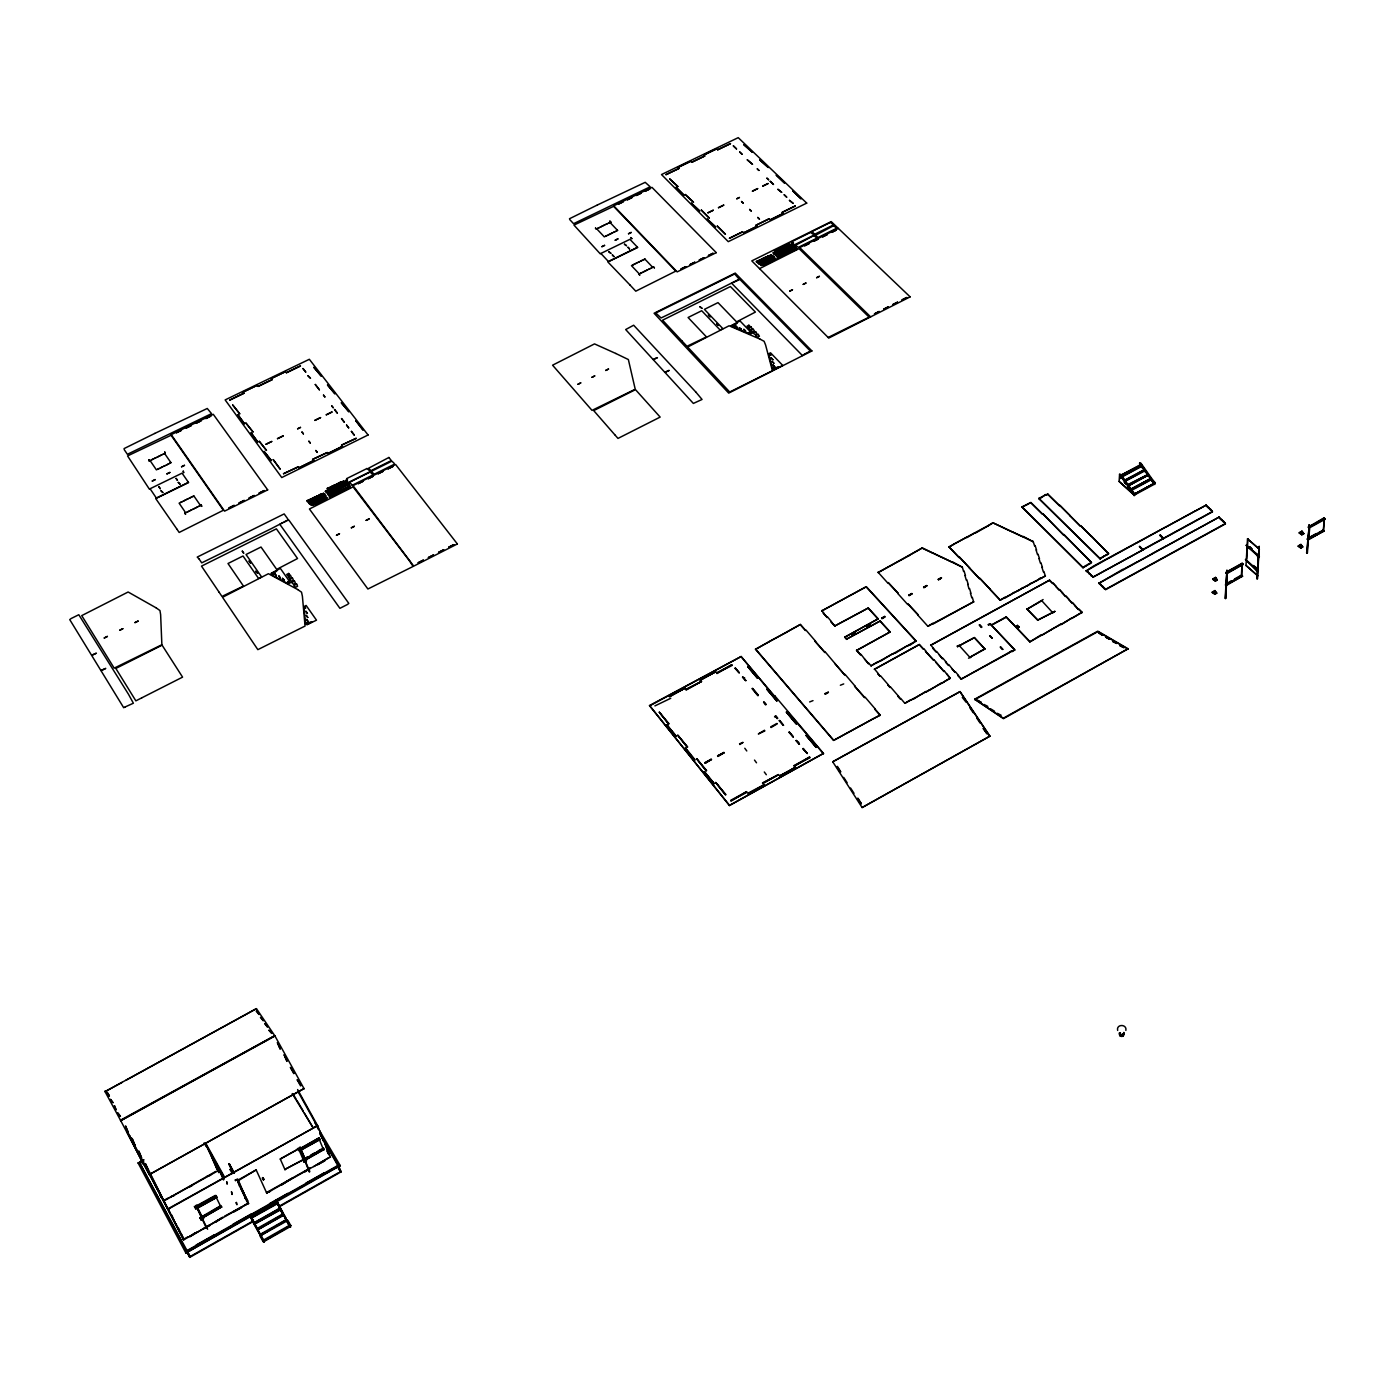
<?xml version="1.0" encoding="UTF-8"?>
<svg xmlns="http://www.w3.org/2000/svg" width="1395" height="1395" viewBox="0 0 1395 1395"><rect width="100%" height="100%" fill="white"/><g stroke="black" fill="none" stroke-linecap="round" stroke-linejoin="round"><path stroke-width="1.5" d="M1104.613 588.516L1105.712 589.597L1225.403 523.91L1223.607 521.224M1080.811 525.706L1108.537 553.501L1101.265 557.826L1102.713 557.041M1105.712 589.597L1104.613 588.167M1194.957 511.25L1206.222 505.095L1093.61 566.039L1086.199 570.939L1087.263 572.002M1107.072 554.652L1108.537 553.501M1132.635 492.522L1134.553 495.434L1119.121 481.432L1119.592 473.951L1120.412 478.38M1119.993 478.625L1120.011 474.997M1120.324 475.294L1120.76 474.335L1134.571 493.987L1132.653 492.156M1123.411 479.653L1121.074 476.358M1123.411 480.019L1121.179 476.916M1141.372 466.174L1141.058 464.413L1121.179 475.102L1121.074 477.09L1120.76 476.061M1121.51 475.399L1121.493 477.212L1141.354 466.54L1141.389 464.709L1121.179 475.102M1122.696 569.404L1098.754 583.372L1219.143 517.074L1195.375 530.1M1119.487 1032.875A2.249 1.883 5.5 0 0 1119.627 1033.852L1120.359 1035.944M1124.684 481.327L1124.353 480.665M1126.585 484.501L1124.457 482.112L1127.875 484.71L1127.857 486.157L1147.736 475.451L1147.754 473.986L1144.231 470.69L1144.981 470.028M1124.353 481.746L1144.545 470.987L1144.667 469.731L1124.684 480.595L1123.829 479.427M1151.363 478.956L1147.405 475.137L1127.439 486.035L1127.544 485.129M1129.776 488.982L1127.648 486.593L1131.049 490.273M1130.194 491.092L1133.716 494.44M1124.353 481.38L1144.231 470.69L1148.172 474.858M1134.118 495.661L1133.926 494.458M1134.135 494.214L1153.804 483.716M1134.24 494.039L1134.24 495.12L1154.118 484.379L1154.136 483.298L1133.49 494.684L1155.322 482.775L1151.782 479.444M1122.992 1034.706L1122.417 1035.352M1123.707 1033.276L1121.406 1034.881A2.145 1.796 6.9 0 1 1119.575 1032.788A2.249 1.883 5.5 0 0 1121.964 1034.95A2.249 1.883 5.5 0 0 1123.795 1032.439L1123.795 1032.579A2.249 1.883 5.5 0 1 1120.324 1034.654L1119.644 1033.869M1125.87 1030.399C1127.16 1023.895 1116.035 1023.878 1117.657 1030.452M1139.419 466.906L1139.889 463.053L1140.36 467.185M1139.942 467.412L1139.889 463.053M1139.314 546.526L1142.592 550.048L1093.087 577.111L1092.006 576.048M1140.639 464.378L1141.075 463.419L1154.903 483.001M1141.075 463.419C1139.227 468.197 1149.306 472.609 1141.04 466.244L1122.975 475.939M1141.999 466.505L1144.144 468.511M1142.592 550.048L1093.087 577.111M1210.651 509.21L1212.429 511.86L1163.692 538.522L1159.96 535.261L1163.256 538.749L1143.028 549.822L1139.75 546.299M1145.19 470.952L1147.318 473.323M1147.422 474.056L1147.405 475.503L1127.526 486.21M1147.841 474.562L1127.544 484.762M1148.364 475.782L1150.509 477.787L1148.381 475.416M1152.532 481.781L1150.631 478.52L1130.735 489.244L1150.945 478.816M1140.639 463.646L1154.868 484.449L1151.346 479.688M1133.716 494.806L1155.322 482.775M1163.256 538.749L1159.96 535.261M1163.692 538.522L1160.396 535.017M1207.983 507.745L1206.222 505.095M1210.215 509.803L1208.436 507.152M1212.429 511.86L1211.331 510.483M1212.726 593.014L1212.185 592.108L1214.958 590.573L1216.667 593.241L1214.766 594.305L1213.179 592.77M1213.319 579.867L1212.761 578.96L1215.551 577.408L1217.277 580.093L1215.359 581.157L1213.755 579.622M1215.376 593.102L1215.394 592.753M1215.254 579.745L1215.219 579.657M1214.766 594.305L1213.179 592.422M1215.516 591.48L1214.958 590.573M1215.359 581.157L1213.772 579.256M1217.277 580.093L1215.551 577.408M1215.028 593.346L1215.045 592.422M1215.516 580.198L1215.638 579.274M1220.921 519.76L1219.143 517.074M1216.667 593.241L1215.097 591.358M1223.171 521.835L1221.375 519.149M1225.403 523.91L1224.304 522.515M1017.147 626.233L1017.914 626.32M1018.158 626.896L1019.082 627.262M1234.453 579.012L1241.48 575.124L1242.526 576.1L1225.525 585.115L1232.57 580.582M1225.664 584.261L1230.948 580.965M1226.1 573.293L1226.257 572.055L1242.143 563.266L1243.189 564.243L1227.286 573.415L1225.943 572.63M1225.124 598.35L1226.937 570.311L1225.909 598.42M1225.455 598.682L1226.937 570.311M1226.711 585.237L1242.526 576.1M1227.286 573.415L1226.118 572.926M1241.742 576.013L1227.042 584.174L1226.833 572.264M1228.489 583.72L1229.64 582.221M1229.1 571.531L1230.582 570.712M1232.064 569.892L1233.546 569.073M1242.509 576.466L1241.463 575.472L1234.034 580.128L1235.848 579.64M1235.011 568.253L1236.493 567.434M1237.313 578.82L1238.777 578.018M1237.975 566.614L1239.44 565.795M1239.911 576.867L1241.724 576.379L1242.056 563.842M1240.922 564.975L1242.404 564.155M1241.376 576.048L1241.934 565.864M1242.387 564.539L1242.143 563.266M1245.508 559.465C1248.316 561.662 1258.395 572.961 1257.784 571.305L1245.508 559.465L1258.412 570.834M1258.499 556.71L1246.328 545.183L1259.319 556.204L1257.871 557.163L1259.389 556.361M1245.997 565.463L1257.732 575.786L1245.997 565.463L1247.514 538.871L1259.371 549.194L1247.514 538.871M1246.781 559.081L1247.95 538.627M1249.781 547.067L1252.117 549.211L1249.815 546.7M1255.884 567.8L1253.163 565.516L1255.918 567.434M1257.871 557.163L1257.941 555.977L1246.328 545.183M1256.773 578.646L1259.197 546.422L1257.558 578.716M1257.122 578.96L1259.197 546.422M1259.214 556.064L1246.293 545.55M1298.728 546.84L1298.17 545.951L1300.907 544.434L1302.668 547.049L1300.785 548.096L1299.163 546.596M1299.756 533.57L1299.198 532.663L1301.953 531.146L1303.715 533.762L1301.831 534.808L1300.192 533.326M1300.733 547.102L1301.064 546.788M1301.657 533.186L1302.18 532.977M1300.785 548.096L1299.181 546.23M1302.668 547.049L1300.907 544.434M1301.831 534.808L1300.227 532.96M1303.715 533.762L1301.953 531.146M1323.14 529.769L1324.169 531.094L1307.464 539.586L1307.621 538.383L1316.235 533.587M1307.289 539.307L1307.621 538.383M1308.44 527.659L1324.151 518.173L1325.215 519.132L1309.626 527.781M1308.562 526.822L1324.186 517.807L1325.215 519.132M1306.609 552.978L1309.312 524.677L1307.394 553.065M1306.958 553.309L1309.312 524.677M1308.649 539.708L1324.204 530.728M1309.417 528.705L1308.981 538.662L1323.419 530.641M1308.981 538.662L1309.574 526.769L1324.43 519.045M1310.044 537.912L1311.841 537.424M1311.405 525.915L1312.852 525.113M1313.288 536.622L1314.735 535.819M1314.317 524.311L1315.764 523.509M1316.165 535.017L1317.612 534.215M1317.211 522.689L1318.659 521.887M1319.06 533.413L1320.176 531.931M1320.106 521.085L1321.553 520.283M1323.018 519.481L1324.465 518.678L1323.384 531.007L1321.623 531.129M1324.186 517.807L1323.384 531.007M798.69 742.646L798.655 742.21M774.539 716.925L775.254 716.716M744.651 677.796L744.232 677.708M263.446 1178.322L262.539 1178.67L262.975 1177.607M263.934 1179.263L263.01 1179.717L263.62 1178.688M308.626 1170.597L309.306 1170.265M309.411 1170.44L308.469 1170.475M304.337 1160.745L324.198 1149.323L304.546 1160.204M304.773 1160.535L303.709 1159.559L307.615 1157.24M304.058 1159.838L304.354 1160.553M300.152 1148.887L300.309 1148.992M243.445 1193.405L245.503 1197.102L244.84 1198.34M239.94 1185.68L239.766 1184.739M206.286 1228.175L207.14 1228.123M202.101 1217.975C198.683 1216.004 202.467 1219.771 201.543 1217.033M195.718 1207.843L196.224 1206.466L197.044 1207.861M195.91 1207.216L216.085 1195.585L216.992 1197.276L197.009 1208.471L195.579 1207.756M196.05 1206.902L196.747 1207.128M1120.848 1034.497L1120.83 1035.596M832.728 761.792L960.091 691.589L989.927 736.141L862.127 807.548L832.728 761.792L960.091 691.589M836.861 766.814L840.749 771.853L837.401 766.378M840.278 772.115L836.93 766.64M843.696 777.399L847.131 782.7M850.566 788.018L854.002 793.319M857.437 798.655L861.36 803.712L857.995 798.202M860.889 803.973L857.524 798.463M862.127 807.548L989.927 736.141M962.306 697.43L966.229 702.348M969.699 707.527L973.169 712.706M976.639 717.902L980.127 723.098M983.144 728.556L986.997 733.7L983.615 728.312M201.769 1218.393L221.648 1206.937L201.543 1218.41M1012.753 532.158L992.804 522.741L1033.154 541.696L1023.215 536.412M988.375 525.653L992.804 522.741M953.517 544.294L992.822 523.09M952.401 561.784L962.236 567.137L922.339 547.904L909.087 555.524M909.348 555.489L878.065 572.56L922.339 547.904M206.216 1227.687L196.067 1205.89M263.69 1179.629L262.748 1177.642L263.568 1179.717M1122.975 1036.049L1122.975 1036.049A2.127 1.779 5.5 0 1 1119.993 1035.543L1120.045 1035.508M1123.306 1034.619L1122.539 1034.985M1120.412 1033.085L1120.011 1033.399A2.145 1.796 5.5 0 0 1120.098 1035.735A2.145 1.796 5.5 0 0 1122.818 1036.136A2.145 1.796 5.5 0 0 1123.69 1033.957L1122.992 1034.584M1225.682 583.895L1225.525 585.115M1308.58 526.438L1308.266 527.362M307.475 1156.926L303.587 1159.245L304.581 1160.902M1017.199 625.535L1017.286 626.372M239.452 1186.203L239.835 1184.93M185.692 1249.711L189.755 1257.348L252.704 1221.776L249.827 1215.568L263.359 1240.73L250.385 1215.254L253.245 1221.462M289.375 1225.769L276.506 1200.52L277.03 1201.583L340.258 1165.522L275.948 1200.833L290.16 1227.286L289.916 1225.455M263.045 1241.533L290.718 1225.455L263.045 1241.533L260.08 1236.162M252.024 1220.573L264.021 1242.125L263.638 1239.998L289.236 1225.455L289.898 1226.833L264.318 1241.358L252.565 1220.259M254.378 1222.717L254.936 1223.938L280.5 1209.482L279.837 1208.122L254.256 1222.578L254.832 1223.781L280.674 1209.796M253.855 1223.188L280.517 1208.105L254.256 1223.938M279.401 1207.355L280.779 1208.576M255.111 1224.235L250.42 1215.411M256.82 1227.304L258.058 1229.727L283.638 1215.254L282.958 1213.894L257.377 1228.367M283.08 1212.813L281.232 1209.482M284.039 1214.644L257.377 1229.745L283.359 1214.644M281.546 1215.83L257.221 1229.448L283.656 1213.877M284.353 1215.254L286.219 1218.602M260.76 1234.627L287.039 1220.119M261.074 1235.377L286.76 1221.043L286.097 1219.666L260.499 1234.174L261.074 1235.377L260.621 1234.331M287.858 1220.416L290.858 1225.752M288.19 1223.624L286.237 1219.98M183.599 1239.667L181.158 1233.476M189.685 1236.232L197.061 1232.081M204.158 1228.088L209.668 1224.984M215.458 1221.724L222.799 1217.591M233.785 1211.418L241.108 1207.303M248.397 1203.188L224.49 1216.266M266.619 1192.934L270.246 1190.894M281.145 1184.756L291.869 1178.339L281.389 1185.209M304.825 1171.416L310.231 1168.382M317.432 1164.319L324.895 1160.727L317.694 1164.773M330.371 1157.048L266.724 1193.074M167.923 1208.872L143.737 1163.447L183.687 1239.824L248.519 1203.327M195.073 1232.831L189.929 1236.702L222.659 1217.294L215.719 1222.194M204.402 1228.559L209.93 1225.455M234.046 1211.871L241.352 1207.756M244.613 1204.931L248.659 1203.641L237.725 1180.24L256.174 1169.899L237.691 1181.024L239.905 1185.053M305.087 1171.87L310.108 1168.068L266.48 1192.62L270.508 1191.33M196.102 1245.072L214.568 1234.645M232.965 1224.269L251.292 1213.929M269.479 1203.676L287.771 1193.353M305.906 1183.117L323.971 1172.933M186.442 1250.897L338.322 1165.209L341.112 1171.835L279.262 1206.78L277.901 1203.728M196.346 1245.526L214.813 1235.116M233.227 1224.723L251.553 1214.382M269.741 1204.129L288.015 1193.806M306.168 1183.57L324.233 1173.369M250.664 1215.865L185.884 1253.024L250.368 1216.632L249.862 1215.725M250.873 1216.178L276.437 1201.74L277.378 1203.728L251.728 1217.992M251.013 1216.475L276.576 1202.054M252.007 1218.445L250.594 1217.085L277.256 1202.037L279.959 1207.041M276.977 1202.961L275.966 1200.99M251.571 1217.696L277.117 1203.275L278.233 1204.024L277.343 1204.042M251.693 1217.852L250.594 1217.085M252.146 1218.759L253.297 1222.125M339.735 1170.074L338.462 1166.987M339.892 1170.667L340.572 1172.131L338.357 1168.382M190.069 1256.564L252.443 1221.322M279 1206.326L338.444 1172.742M986.997 733.7L983.51 728.504M297.623 1089.565L317.589 1125.625L318.339 1129.148M231.657 1192.097L232.076 1194.469L231.413 1191.644M323.326 1141.005L319.926 1131.589M171.794 1215.115L175.7 1224.2M324.093 1141.528L320.693 1135.077M325.122 1144.231L328.435 1153.927M178.054 1227.408L179.606 1230.442M311.015 1154.938L314.555 1152.95M318.095 1150.962L323.413 1147.98L324.32 1149.637M201.176 1217.033L220.881 1205.559L221.788 1207.25M303.256 1159.698L284.824 1169.446L303.256 1159.698L298.547 1148.782L280.255 1159.018L300.675 1147.789L297.362 1148.66M311.155 1155.252L319.996 1150.282M205.815 1214.644L200.27 1218.323L220.846 1206.797M213.208 1210.476L207.907 1214.051M217.045 1208.715L215.057 1209.448L218.736 1207.372M303.029 1160.204L308.905 1157.327M310.457 1155.845L312.532 1155.287M314.084 1153.822L317.694 1151.782M319.507 1150.77L321.582 1150.195M204.106 1215.987L205.954 1214.94M207.803 1213.912L209.651 1212.865M213.348 1210.79L211.604 1211.976M218.893 1207.686L220.741 1206.64M306.97 1158.199L308.783 1157.187M310.579 1156.159L312.271 1154.833M314.206 1154.136L316.02 1153.107M317.833 1152.096L319.647 1151.084M323.396 1149.184L302.767 1159.751L304.11 1162.157L306.464 1160.832L305.121 1158.443M201.194 1219.997L203.443 1218.341L201.194 1219.997L200.026 1217.852M306.342 1160.518L304.11 1162.157M235.947 1202.682L236.923 1204.722L236.505 1202.368M238.353 1180.379L247.368 1201.269L237.795 1180.693M183.442 1239.37L188.011 1236.79M328.819 1157.536L313.788 1166.586M231.099 1169.272L230.035 1169.481L230.942 1168.958L232.773 1172.288M297.902 1091.378L317.049 1125.939L168.446 1208.576L169.649 1212.342M317.589 1125.625L168.063 1209.238L183.687 1239.824M227.193 1184.128L226.757 1181.704L226.932 1183.64M235.459 1180.78L237.725 1179.124L235.058 1180.013M309.289 1171.992L299.716 1147.841M172.806 1218.515L184.157 1239.353M299.629 1148.765L319.211 1137.797L320.118 1139.453L300.535 1150.422L299.332 1148.939M299.751 1149.079L319.211 1137.797M199.049 1205.733L200.915 1204.687M202.781 1203.641L204.629 1202.595M206.495 1201.566L208.361 1200.52M210.366 1199.787L212.075 1198.427M213.923 1197.398L216.19 1197.119M302.523 1147.736L304.354 1146.707M306.307 1146.01L307.999 1144.667M309.829 1143.638L311.643 1142.627M313.456 1141.598L315.287 1140.587M317.24 1139.889L319.315 1139.314M215.929 1196.666L197.602 1207.547M199.311 1206.187L201.159 1205.14M203.025 1204.112L204.891 1203.065M206.739 1202.019L208.605 1200.973M212.319 1198.898L210.209 1199.473M214.185 1197.852L216.033 1196.805M302.785 1148.19L304.616 1147.161M308.26 1145.121L306.185 1145.696M310.091 1144.092L311.905 1143.08M313.735 1142.052L315.549 1141.04M194.341 1206.379L195.649 1208.837L216.992 1197.276M298.303 1149.114L299.262 1150.77L320.118 1139.453M301.111 1085.484L297.152 1079.643L300.588 1085.938M974.687 699.209L1003.319 718.198L1128.067 648.78L1003.458 718.669L974.687 699.209L1097.76 631.168L1128.067 648.78M304.511 1113.28L313.055 1127.735L292.235 1093.61M159.85 1194.8L161.123 1197.294L162.134 1196.631M223.409 1179.874L216.713 1164.215L223.967 1179.56M217.149 1169.69L210.54 1154.031M163.511 1200.589L168.586 1197.747M170.434 1197.119L215.772 1171.434M233.017 1173.387L229.198 1163.692L234.377 1172.951M217.829 1170.858L163.756 1201.043L149.928 1173.98M170.277 1196.805L174.323 1195.532M188.918 1187.389L192.562 1185.349M206.704 1176.491L210.715 1175.218M219.329 1172.341L208.413 1149.253L216.155 1164.529M148.219 1170.37L145.394 1163.622L168.132 1209.36L127.625 1131.955M1227.269 572.386L1242.021 564.208M1243.189 564.243L1227.164 572.961M1299.181 533.029L1301.919 531.512M1325.25 518.766L1308.719 526.892M983.981 704.44L987.765 706.376M1109.095 639.119L1105.59 637.079L1109.548 638.875M1215.376 580.791L1217.294 579.727M1259.075 556.919L1257.366 556.309M1301.866 534.442L1303.75 533.396M149.213 1174.625L304.04 1088.571L149.213 1174.625L120.493 1120.202L274.78 1035.683L120.737 1120.673L274.972 1036.014L304.075 1088.728M205.396 1143.237L218.788 1172.654M990.642 708.852L994.583 711.258M1112.617 641.177L1116.732 643.426L1112.739 641.63M150.991 1176.055L149.37 1174.294M206.652 1145.783L205.64 1143.673M296.036 1098.964L292.898 1093.628M1307.586 538.749L1323.105 530.135L1324.169 531.094M1212.168 592.474L1214.94 590.922M997.338 713.298L1001.174 715.269M1119.714 645.292L1123.847 647.576L1119.836 645.745M1298.152 546.299L1300.872 544.782M1214.783 593.939L1216.684 592.892M1256.459 570.939L1258.063 570.747L1257 571.061M155.909 1187.058L154.984 1184.442M1300.82 547.729L1302.686 546.683M139.936 1156.019L138.628 1152.27M294.345 1073.33L290.369 1067.349L293.787 1073.644M141.558 1157.763L138.75 1151.014L141.488 1157.641M974.826 699.662L1097.882 631.621L1128.189 649.233M143.825 1159.977L138.157 1163.116L143.668 1159.681M977.372 700.063L981.278 702.452L977.511 700.517M143.72 1161.372L139.971 1163.447L186.686 1251.367L338.584 1165.662L319.682 1133.734M140.197 1163.883L187 1250.583M1102.085 635.039L1098.597 633.016M1212.743 579.326L1215.533 577.774M1226.24 572.421L1242.125 563.632L1243.172 564.609M1008.515 653.104L1011.497 651.099L961.19 679.121L1008.812 653.087M1011.497 651.099L1014.845 650.14L991.27 625.03L1006.179 616.886L1029.841 641.892L1050.749 630.034M1050.435 630.052L1065.78 621.751M1065.466 621.786L1082.084 612.3L1078.823 609.005M991.27 625.03L1014.828 649.774L1011.846 651.796M1029.841 641.892L1041.472 634.62M1071.412 618.159L1061.333 624.559M1071.726 618.491L1082.084 612.3M132.124 1138.459L134.914 1145.19L132.176 1138.599M284.161 1054.812L287.004 1061.386L284.179 1054.951M127.084 1132.252L143.58 1164.494L129.665 1135.896L132.874 1142.191M135.175 1145.905L133.327 1142.505M1122.696 569.753L1137.256 561.784M1151.764 553.832L1166.22 545.916M1180.641 538.017L1195.027 530.152M949.088 664.927L954.912 672.303M1071.901 603.058L1065.902 595.944M1137.588 561.749L1152.096 553.798M1166.569 545.881L1180.99 537.982M1100.271 583.842L1101.37 584.923M874.77 709.201L880.175 715.339L870.602 720.082M898.223 696.68L900.281 698.965M944.398 671.012L950.222 678.406L944.136 681.754L950.187 678.057L946.507 673.628M984.905 648.692L969.856 657.307L984.922 649.041L974.442 637.567L957.476 646.687L974.442 637.567M1037.636 620.165L1054.759 611.428L1037.636 620.165L1027.016 609.214L1043.111 599.554M802.735 748.679L807.252 753.492L803.206 748.417M968.496 658.196L970.78 657.463M1027.016 609.214L1041.803 600.757L1052.841 612.841L1054.759 611.428M1102.451 586.005L1103.532 587.086M764.303 771.993L766.326 774.731M725.47 794.888L715.722 782.49L725.941 794.627M277.413 1042.606L280.255 1049.162L277.448 1042.763M816.075 747.441L806.066 735.339L816.546 747.179M1000.18 647.106L1002.761 649.442L1000.634 646.861M1078.387 609.598L1072.354 602.448M1105.712 589.248L1225.42 523.543M874.735 708.852L880.14 714.99L833.565 740.414L870.881 720.082M910.499 699.854L904.849 703.324L944.415 681.754L941.381 683.41M913.899 698.86L925.809 691.449M929.192 690.473L941.067 683.079M910.813 700.203L913.882 698.511M929.175 690.124L926.14 692.147M730.753 800.346L746.656 791.61L731.102 801.061M762.507 782.909L778.602 774.591L762.856 783.624M794.034 765.593L809.728 756.962L794.383 766.291M958.051 675.721L961.19 679.121M730.823 800.695L747.005 792.325M762.559 783.258L778.602 774.591M794.086 765.925L810.077 757.659M128.305 1132.653L125.515 1125.939L128.235 1132.513M747.929 793.197L764.042 784.705M779.683 775.742L795.638 767.494L780.032 776.44M779.735 776.091L795.342 767.145M764.286 784.74L748.278 793.894M779.979 776.108L795.638 767.494M823.468 753.422L729.393 805.508L823.468 753.422L774.975 696.035L774.417 696.715L774.975 696.035M936.673 651.465L942.445 658.789M981.714 626.896L979.639 624.698M1059.049 590.05L1053.085 582.988M788.89 732.236L793.336 737.013L789.343 731.991M1086.199 570.939L1108.171 558.453M1108.502 558.418L1137.169 542.638M1137.5 542.585L1165.976 526.909M1166.307 526.874L1194.608 511.302M112.803 1102.329L110.414 1099.277L113.047 1102.8M988.27 624.489L990.537 623.757L988.602 625.169M988.288 624.838L990.537 623.757M991.287 625.378L1006.196 617.235M1089.425 574.147L1087.699 571.409M114.059 1106.026L116.134 1109.879L114.634 1105.712M264.666 1023.773L267.596 1027.104L265.224 1023.459M959.411 645.275L957.144 646.007M865.057 697.099L875.223 708.956M888.022 685.241L890.062 687.526M934.057 659.73L943.962 671.605M1091.57 576.292L1089.861 573.554M754.503 760.083L756.508 762.803M1065.466 596.537L1059.485 589.457M713.717 783.955L704.074 771.644L714.135 783.345M1143.028 549.456L1163.256 538.4M1163.692 538.156L1212.447 511.512M795.935 740.606L799.422 744.232L796.405 740.361M117.738 1112.826L120.423 1116.401L117.982 1113.297M268.956 1030.103L271.903 1033.468L269.183 1030.591M989.648 635.981L992.211 638.3L990.084 635.736M945.548 662.154L948.652 665.537M777.59 718.041L775.655 715.74M788.785 712.845L787.966 712.409L823.521 753.771M809.641 701.947L813.006 700.621M825.02 693.577L828.386 692.251L825.352 694.274M840.365 685.241L843.713 683.916M825.055 693.925L828.386 692.251M1004.975 597.217L1000.11 600.216L1045.396 575.908L1040.653 578.663M1009.736 595.491L1013.834 592.387M1018.594 590.66L1022.692 587.591M1027.435 585.865L1031.515 582.779M1036.258 581.052L1040.339 577.983M779.09 720.605L783.502 725.348L779.543 720.361M1009.718 595.124L1005.307 597.897M1014.148 592.718L1018.577 590.312M1023.006 587.905L1027.418 585.499M1031.829 583.11L1036.241 580.704M919.375 644.49L874.456 669.286L919.375 644.49L923.455 648.937M704.981 762.612L711.276 759.176L705.329 763.309M717.571 755.759L724.144 752.69L717.919 756.456M739.542 743.814L742.715 742.454M764.861 730.928L758.339 733.962L764.512 730.23M770.737 726.847L776.945 723.464M705.033 762.96L711.345 759.525M717.64 756.107L723.865 752.341M705.26 762.96L711.572 759.543M717.867 756.107L724.144 752.69M742.96 742.454L739.873 744.511M777.242 723.813L771.086 727.527M122.097 1082.363L105.043 1091.64L256.436 1008.637L274.972 1036.014M125.881 1080.288L256.436 1008.637M107.031 1093.07L109.403 1096.104L107.363 1092.302M256.209 1011.253L259.086 1014.549L256.889 1010.887M854.577 686.27L864.621 697.692M878.013 674.047L880.036 676.296M1049.598 580.146L930.674 645.275L1049.598 580.146L1052.65 583.232M744.79 748.261L746.778 750.963M109.159 1095.633L106.787 1092.599M706.184 770.86L696.611 758.671L706.655 770.615M925.53 651.517L933.621 660.341M933.168 648.727L936.254 652.058M1029.493 503.281L1030.922 502.514L1022.029 507.17L1083.008 567.782L1090.297 563.44M1089.983 563.475L1091.448 562.325L1063.914 534.808M796.214 724.022L786.361 712.113L796.684 723.761M1083.008 567.782L1085.606 565.516M1085.938 565.829L1088.518 563.911M1088.85 564.243L1091.448 562.325M1104.177 556.239L1105.625 555.454M1100.132 558.942L1101.597 557.791L1100.132 558.942L1038.856 498.643L1046.006 494.458L1040.6 498.172M1103.044 557.355L1104.177 555.89M1105.956 555.402L1107.403 554.617M260.429 1017.478L263.324 1020.791L260.97 1017.182M685.119 748.016L694.623 760.118M687.229 747.249L677.796 735.235L687.7 746.988M765.96 704.248L764.024 701.964M860.942 654.325L868.51 663.846M776.719 701.04L766.971 689.252L777.189 700.778M1000.11 600.216L979.848 578.158M1063.914 534.459L1091.448 562.691M1108.537 553.867L1091.396 536.081M932.819 623.269L927.902 626.303L973.693 601.768L933.15 623.949M845.021 674.36L855.03 686.026M877.002 662.207L870.968 665.851L916.114 640.95L866.312 586.702L821.847 610.853L866.312 586.702M880.385 661.23L892.155 653.976M895.52 653.017L907.238 645.78M910.586 644.821L916.114 640.95M877.315 662.538L880.35 660.881M892.469 654.307L895.485 652.668M907.535 646.112L910.551 644.473M880.175 621.002L846.643 639.067L880.175 621.002L890.149 631.935L856.565 650.471L860.523 654.918M825.299 651.988L844.603 674.953M1131.066 489.192L1150.945 478.468L1150.927 479.915L1131.049 490.639M1134.344 488.389L1150.596 479.601L1154.554 483.42M675.825 736.682L666.479 724.755L676.226 736.089M758.27 695.128L752.515 688.31M918.189 614.776L908.145 603.948M856.565 650.471L890.149 631.935M774.417 696.715L741.181 656.504L649.512 705.539L729.393 805.508M1042.989 513.778L1063.478 535.052M868.318 607.976L834.908 625.919L868.318 607.976L878.187 618.822L844.725 637.219L846.695 639.416M1059.851 505.199L1080.375 526.299M898.171 593.206L888.284 582.535M742.471 677.185L745.819 680.655L742.925 676.941M1140.412 463.558L1139.453 463.279M815.168 641.543L824.898 652.581M1141.476 465.651L1141.354 466.54M668.571 724.005L659.294 712.2L669.042 723.761M1119.121 481.432L1134.553 495.434M908.79 595.037L912.051 593.764L909.121 595.717M923.612 587.068L926.873 585.795L923.926 587.748M938.225 579.204L941.485 577.931L938.556 579.884M908.825 595.403L911.755 593.45M923.629 587.434L926.559 585.481M938.26 579.553L941.172 577.617M909.087 595.369L912.051 593.764M923.909 587.4L926.873 585.795M938.539 579.518L941.485 577.931M1124.37 480.298L1144.563 469.54M757.45 678.319L747.912 666.775L757.921 678.075M1124.457 482.478L1127.875 485.076L1148.172 474.492M979.429 578.751L959.481 557.041M844.725 637.219L878.187 618.822M851.857 634.15L855.152 632.859L852.188 634.83M867.219 626.721L869.887 624.437M881.692 618.072L884.692 616.45L882.024 618.735M851.892 634.498L854.856 632.528M866.923 626.39L870.218 625.1M881.727 618.421L884.692 616.45M852.153 634.481L855.152 632.859M881.989 618.386L885.023 617.131M833.565 740.414L755.532 649.303L768.959 641.752M768.715 641.77L787.094 632.04M786.85 632.057L800.381 624.454L805.456 630.226M755.532 649.303L800.381 624.454M649.582 705.887L741.181 656.504M823.312 613.259L827.183 617.584M669.216 696.14L684.945 688.206L669.548 696.82M700.063 679.627L715.687 671.745L700.395 680.307M1022.029 507.17L1023.442 506.054M1023.756 506.35L1026.319 504.519M1026.633 504.816L1029.196 503.333M684.666 687.875L669.286 696.471L684.945 688.206M700.116 679.975L715.408 671.413M959.062 557.634L948.984 546.84L966.613 537.284M966.927 537.598L975.332 532.628M975.628 532.942L988.654 525.601M1038.856 498.643L1040.269 497.509M1047.732 493.987L1046.32 495.12L1047.732 493.987L1059.433 505.426M700.342 679.958L715.687 671.745M949.019 547.189L953.796 544.259M654.9 705.905L670.751 698.285M685.852 689.339L701.545 681.423L686.2 690.019M716.611 672.861L731.922 664.683L716.943 673.558M685.922 689.671L701.545 681.423M716.664 673.21L732.253 665.363M734.921 668.24L739.211 672.808L735.374 667.996M831.054 621.926L834.942 626.268M828.142 337.468L869.102 317.136L799.091 248.659L759.525 268.642M838.378 228.431L799.736 247.578L870.637 316.874M200.287 505.217L198.997 506.228M188.43 482.356L156.345 498.05L150.067 488.738M645.083 259.313L643.514 259.732M652.476 267.073L651.378 267.979M194.079 496.219L192.405 496.655M637.532 247.281L608.394 261.493L600.879 253.454M617.34 230.175L616.259 231.064M164.802 453.776L163.145 454.212M170.8 462.477L169.527 463.471M610.19 222.659L608.639 223.06M196.346 1207.181L197.009 1208.471M1226.728 584.871L1225.699 584.871M1308.684 539.342L1307.656 539.342M1018.786 627.523L1018.908 626.582M1035.125 545.532L1036.59 550.188M964.102 571.026L965.479 575.734M1038.037 554.146L1039.502 558.82M1040.966 562.813L1042.449 567.521M966.822 579.745L968.2 584.47M1043.913 571.531L1045.413 576.257M969.56 588.516L970.937 593.276M972.298 597.339L973.71 602.134M1017.391 625.431L1017.374 626.425M1018.559 627.541L1018.803 626.529M1017.635 625.413L1017.722 626.425M304.877 1160.152L303.936 1159.524M1013.049 532.192L1022.919 536.744M1018.333 627.471L1018.455 626.529M922.374 548.252L932.034 552.838M932.348 552.856L942.043 557.459M942.375 557.494L952.105 562.115M1121.022 1035.77L1122.539 1035.665L1122.347 1034.392M1102.538 634.795L1099.051 632.772L1102.66 635.248M1109.67 639.328L1106.026 636.835M1116.732 643.426L1113.071 640.915M1123.847 647.576L1120.168 645.048M1308.196 538.592L1307.76 538.819M1206.204 505.461L1207.303 506.49M1208.419 507.518L1209.517 508.547M1210.633 509.576L1211.749 510.605M1219.125 517.44L1220.241 518.487M1221.357 519.515L1222.473 520.562M1223.589 521.591L1224.723 522.637M1206.902 506.35L1208 507.379M1209.116 508.408L1210.215 509.437M1219.823 518.347L1220.939 519.393M1222.055 520.422L1223.188 521.468M1151.764 479.81L1155.322 483.141M1154.136 483.647L1154.118 484.379M1124.457 482.112L1126.585 484.135M1127.648 486.593L1130.194 488.738M1130.613 490.866L1134.24 494.405M1226.257 584.104L1225.804 584.348M1139.75 546.648L1143.028 549.822M1059.869 505.565L1070.296 515.766M1080.811 526.054L1091.396 536.43M1069.86 515.644L1080.375 525.932M1047.75 494.353L1059.433 505.792M1038.839 498.277L1100.132 558.575M1030.922 502.514L1042.571 514.023M1043.007 514.145L1063.478 534.686M1030.94 502.88L1042.571 514.371M1092.006 575.682L1093.087 576.763M1087.716 571.776L1088.78 572.839M1089.861 573.903L1090.942 574.967M1100.271 584.209L1101.37 585.29M1102.451 586.371L1103.532 587.434M1022.012 506.821L1083.008 567.416M1086.199 570.59L1087.263 571.654M1088.344 572.717L1089.425 573.781M1090.489 574.862L1091.57 575.926M1098.754 583.023L1099.835 584.453M1100.917 585.168L1102.015 586.597M1103.096 587.33L1104.177 588.76M1053.103 583.354L1056.294 586.58M1059.485 589.806L1062.694 593.049M1065.902 596.293L1069.128 599.554M1072.354 602.814L1075.58 606.075M1078.823 609.353L1082.084 612.649M1055.841 586.458L1059.032 589.684M1062.24 592.927L1065.449 596.171M1068.675 599.431L1071.901 602.692M1075.144 605.971L1078.387 609.249M1049.598 580.512L1052.667 583.598M1026.999 608.848L1037.636 619.798M959.516 557.39L969.647 567.904M979.865 578.524L990.171 589.213M948.984 546.84L959.045 557.268M969.194 567.8L979.412 578.402M989.7 589.091L1000.093 599.867M1006.179 616.886L1029.824 641.526M607.313 223.688L605.988 224.333M614.916 231.709L613.591 232.337M642.171 260.377L640.828 261.039M650.035 268.642L648.692 269.305M604.663 224.979L603.337 225.606M612.265 232.982L610.94 233.628M639.503 261.685L638.16 262.347M647.35 269.967L646.007 270.613M602.012 226.252L600.687 226.897M609.615 234.273L608.29 234.918M636.817 262.992L635.475 263.655M644.664 271.275L643.304 271.938M979.656 625.047L981.731 627.244M990.101 636.085L992.211 638.3M1000.651 647.21L1002.761 649.442M979.185 624.943L981.295 627.488M599.362 227.542L598.036 228.17M606.964 235.563L605.622 236.208M634.132 264.318L632.789 264.963M641.962 272.6L640.619 273.263M974.46 637.916L984.922 649.041M959.411 645.763L969.856 657.307M888.319 582.901L898.206 593.555M908.162 604.297L918.224 615.125M878.03 572.194L887.865 583.127M897.735 593.433L907.726 604.541M917.753 615.021L927.902 626.303M930.639 644.926L933.621 648.483M942.863 658.178L946.002 661.91M955.348 671.71L958.504 675.459M933.15 648.361L936.219 651.709M939.323 655.075L942.41 658.423M945.531 661.805L948.635 665.171M951.756 668.571L954.895 671.954M958.034 675.372L961.172 678.772M923.909 648.692L925.984 651.273M925.495 651.169L933.604 659.992M935.661 662.224L943.944 671.257M866.347 587.051L916.149 641.299M919.392 644.839L923.473 649.285M868.353 608.342L878.222 619.171M880.21 621.35L890.184 632.284M874.421 668.937L878.484 673.802M880.454 675.703L888.475 684.997M890.481 686.915L898.694 696.419M900.717 698.372L904.849 703.324M821.794 610.504L823.765 613.015M827.601 616.991L831.507 621.682M868.928 663.253L870.968 665.851M877.978 673.698L880.001 675.947M887.987 684.893L890.027 687.177M898.206 696.332L900.246 698.616M823.277 612.911L827.148 617.235M831.019 621.577L834.908 625.919M844.69 636.87L846.643 639.067M856.53 650.122L860.488 654.569M864.481 659.033L868.475 663.497M805.909 629.982L815.622 641.299M815.116 641.194L824.846 652.232M834.663 663.375L844.55 674.605M854.542 685.922L864.586 697.343M800.416 624.803L805.508 630.575M755.48 648.954L833.53 740.065M741.233 656.836L774.574 696.122M747.912 666.775L757.415 677.97M766.971 689.252L776.666 700.691M786.361 712.113L796.179 723.674M806.066 735.339L816.04 747.092M735.444 668.344L739.211 672.808M742.977 677.29L745.819 680.655M752.568 688.659L758.322 695.477M764.076 702.313L766.012 704.597M775.69 716.088L777.643 718.39M779.596 720.709L783.502 725.348M789.396 732.323L793.336 737.013M796.458 740.693L799.422 744.232M803.258 748.766L807.252 753.492M752.062 688.572L757.851 695.721M763.571 702.208L765.541 704.841M775.184 715.984L777.172 718.652M659.294 712.2L668.501 723.674M677.796 735.235L687.16 746.9M696.611 758.671L706.132 770.528M715.722 782.49L725.417 794.54M667.019 724.859L676.296 736.42M685.66 748.104L695.094 759.856M704.597 771.731L714.205 783.694M666.479 724.755L675.755 736.333M704.074 771.644L713.665 783.606M649.512 705.539L729.341 805.159M195.998 1207.46L195.788 1208.244M201.298 1218.253L202.275 1218.306L201.002 1217.347M287.196 520.562L288.887 520.126L348.802 603.372L347.512 604.453L339.909 608.325L279.785 524.258M285.713 521.311L284.231 522.044M282.749 522.776L281.267 523.509M1120.342 474.562L1134.152 493.969M161.698 454.909L160.251 455.624M168.08 464.186L166.615 464.884M190.923 497.387L189.458 498.102M197.515 506.96L196.032 507.693M158.786 456.322L157.339 457.037M165.151 465.599L163.703 466.314M187.976 498.835L186.494 499.55M194.568 508.425L193.085 509.14M155.874 457.734L154.427 458.449M162.239 467.011L160.774 467.726M185.029 500.282L183.547 500.997M191.603 509.872L190.121 510.605M152.962 459.147L151.514 459.862M159.309 468.441L157.844 469.156M182.065 501.729L180.6 502.444M188.639 511.337L187.157 512.052M959.987 691.798L989.822 736.333M314.799 1122.591L340.38 1165.836M337.782 1165.522L323.867 1140.709M337.782 1166.203L341.112 1171.835M296.961 1100.428L303.325 1111.17M326.988 1151.206L329.29 1155.199M323.117 1148.73L318.914 1138.547M317.101 1139.558L319.193 1139L300.849 1149.079L305.278 1159.35M300.274 1147.021L301.634 1149.428L299.262 1150.77M305.261 1158.739L306.464 1160.832M276.262 1200.223L275.722 1200.537M278.581 1205.559L290.718 1226.972M286.359 1220.137L277.256 1203.571M262.33 1177.955L263.446 1179.769M281.058 1211.226L283.08 1214.801M288.067 1223.328L289.759 1226.379M228.658 1164.005L233.819 1173.265M238.946 1184.059L240.62 1187.058M242.172 1189.761L243.985 1193.091M240.725 1188.069L247.926 1200.956M230.035 1169.481L232.285 1173.561M250.158 1214.958L249.618 1215.272M205.954 1143.621L224.595 1177.188M205.396 1143.917L224.037 1177.502M204.141 1142.871L206.198 1146.568M220.236 1205.733L220.985 1207.093L215.283 1195.428L194.585 1206.849L197.166 1205.786M196.765 1205.018L198.073 1207.477L195.649 1208.837M196.695 1205.855L202.362 1217.172L201.752 1216.109M202.275 1216.196L203.6 1218.655M199.869 1217.556L201.037 1219.701M104.799 1091.169L120.737 1120.673M176.502 1224.339L175.997 1224.043M168.778 1210.476L170.8 1214.26M187.767 1252.047L190.313 1257.034L187.261 1251.315M138 1162.802L185.884 1253.024M142.29 1167.964L143.11 1169.551M187.209 1252.361L189.755 1257.348M195.823 1205.437L207.611 1229.239M196.102 1206.78L216.085 1195.585M206.756 1146.272L209.494 1152.043M229.198 1163.692L233.575 1173.09M237.952 1182.385L247.177 1202.124M263.359 1240.73L264.021 1242.125M256.174 1169.899L266.863 1193.388M276.506 1200.52L277.03 1201.583M277.256 1202.037L277.797 1203.118M280.255 1159.018L285.086 1169.899M301.669 1151.032L305.017 1158.914M299.454 1147.405L309.829 1171.678M317.624 1125.765L330.51 1157.17M316.805 1125.625L318.077 1128.694M1033.137 541.33L1034.602 545.986M1036.049 549.926L1037.514 554.6M1038.979 558.575L1040.461 563.266M1041.925 567.259L1043.408 571.985M962.219 566.788L963.596 571.479M964.939 575.472L966.316 580.198M967.659 584.226L969.054 588.969M970.397 593.032L971.792 597.792M1041.803 635.3L1061.002 623.879M1119.993 1035.543A2.127 1.779 5.5 0 1 1120.429 1033.05M789.465 243.776L774.87 251.274L774.12 250.525L789.465 243.776M771.505 254.762L756.84 262.295L756.09 261.545L771.505 254.762M772.813 255.616L758.148 263.167L757.398 262.417L772.813 255.616M773.859 256.697L759.176 264.23L758.427 263.481L773.859 256.697M761.095 265.469C769.36 264.631 790.477 250.42 761.095 265.469M759.63 264.37C767.895 263.533 789.012 249.339 759.63 264.37M343.728 481.083L327.598 489.383L326.971 488.512L343.728 481.083M323.588 493.307L307.388 501.642L306.743 500.77L323.588 493.307M324.791 494.301L308.574 502.653L307.946 501.781L324.791 494.301M325.663 495.539L309.446 503.891L308.801 503.037L325.663 495.539M309.882 504.066C317.519 503.944 341.566 487.256 311.207 503.752L309.882 504.066M311.19 505.339C318.81 505.217 342.874 488.512 312.497 505.042L311.277 505.199M759.961 339.09L764.111 341.304L765.559 344.896L772.429 370.756L729.707 392.012L687.648 347.024L729.114 325.767L759.961 339.09M615.788 353.476L628.36 359.544L635.231 389.24L592.021 410.374L552.577 365.194L594.514 343.902L615.788 353.476M297.658 589.544L301.512 592.16L302.401 596.275L305.052 626.059L257.848 649.651L222.537 597.304L268.433 573.711L297.658 589.544M156.257 607.924L159.954 610.557L160.634 614.689L161.872 644.717L114.181 668.153L81.73 615.614L128.131 592.003L156.257 607.924M286.777 1219.666L260.499 1235.551L286.777 1219.666M305.941 611.341L307.406 613.434L305.941 611.341M409.485 560.842L413.094 566.457L367.896 589.004L309.428 509.001L353.092 486.89L409.485 560.842M141.697 697.884L135.856 700.848L115.837 668.449L162.099 645.17L182.571 677.133L141.697 697.884M125.271 706.899L123.684 707.701L101.068 670.768L105.758 668.397L100.859 670.437L91.721 655.51L96.394 653.174L91.529 655.197L69.75 619.624L71.11 618.543L78.8 614.724L128.514 694.326L133.379 703.219L125.271 706.899M306.29 615.404L307.772 617.497L306.29 615.404M423.313 560.145L418.221 562.726L423.313 560.145M433.496 554.966L428.404 557.547L433.496 554.966M443.645 549.804L438.571 552.385L443.645 549.804M453.776 544.66L448.719 547.241L453.776 544.66M306.656 619.485L308.138 621.577L306.656 619.485M457.368 543.963L413.74 566.126L353.005 485.617L395.57 464.465L457.368 543.963M307.353 622.257L306.656 623.042L307.353 622.257M306.499 623.687L305.575 624.158L304.005 606.529L305.627 608.255L304.773 606.145L306.133 605.447L316.491 620.182C291.921 631.848 323.919 616.59 306.499 623.687M695.791 391.995L702.051 399.458L693.367 403.434L665.014 372.482L669.181 370.39L664.752 372.221L653.278 359.701L657.446 357.626L653.034 359.422L625.675 329.551L633.661 325.227L695.791 391.995M770.842 355.045L768.61 353.789L772.673 369.1C791.052 361.532 759.351 376.406 782.769 365.455L770.528 352.813L769.29 353.441L770.842 355.045M614.707 434.665L593.695 410.601L635.492 389.641L660.149 417.088L617.985 438.414L614.707 434.665M771.173 357.94L772.9 359.736L771.173 357.94M772.115 361.462L773.859 363.258L772.115 361.462M773.057 365.002L774.8 366.815L773.057 365.002M879.146 311.503L874.525 313.84L879.146 311.503M888.353 306.83L883.75 309.167L888.353 306.83M897.543 302.192L892.94 304.511L897.543 302.192M906.715 297.536L902.129 299.855L906.715 297.536M910.133 296.873L828.752 338.078L751.8 260.882L831.228 221.613L910.133 296.873M774.138 367.408L773.301 367.827L774.138 367.408M804.915 353.894L802.421 355.551L731.59 283.202L739.908 279.453L810.408 351.104L804.915 353.894M811.907 350.947L728.696 393.111L654.081 313.247L735.235 273.089L811.907 350.947M288.451 577.024L290.509 575.298L291.416 577.46L289.462 578.437L288.451 577.024M284.318 580.146L282.435 578.35L284.318 580.146M292.497 578.105L289.637 579.553L291.45 581.262L293.421 580.268L292.497 578.105M287.788 581.575L288.312 583.808L271.188 574.513C289.445 563.51 255.808 581.68 280.36 568.41L290.439 582.726L289.079 583.424L287.788 581.575M294.519 581.105L291.66 582.552L293.473 584.261L295.444 583.267L294.519 581.105M296.664 584.104L293.804 585.551L295.618 587.278L297.588 586.284L296.664 584.104M748.888 325.227L747.11 326.116L748.295 327.337L750.074 326.447L748.888 325.227M741.408 329.325L739.298 327.773L741.408 329.325M219.189 592.334L201.508 566.126L276.384 528.844L297.536 558.523L276.698 569.387L261.022 547.032L246.026 554.512L261.615 576.955L258.581 578.472L243.026 556.012L227.995 563.51L243.445 586.074L221.962 596.432L219.189 592.334M257.534 573.136L255.669 571.34L257.534 573.136M743.884 329.377L745.575 331.121L743.884 329.377M750.928 326.796L748.33 328.104L750.353 329.551L752.132 328.662L750.928 326.796M339.473 533.762L336.491 535.244L339.473 533.762M354.313 526.316L351.348 527.798L354.313 526.316M369.1 518.905L366.153 520.387L369.1 518.905M753.283 329.22L750.684 330.528L752.707 331.975L754.486 331.086L753.283 329.22M749.167 332.324L750.283 334.102L731.922 326.43C749.586 316.037 715.234 334.259 740.013 320.955L751.922 333.283L750.684 333.893L749.167 332.324M755.689 331.801L753.091 333.091L755.114 334.556L756.892 333.667L755.689 331.801M273.734 573.781L273.036 574.548L273.734 573.781M274.989 573.833L276.419 575.873L274.989 573.833M758.217 334.381L755.619 335.689L757.642 337.154L759.421 336.265L758.217 334.381M278.948 575.978L280.36 578.001L278.948 575.978M288.695 573.45L286.725 574.444L287.736 575.856L289.689 574.88L288.695 573.45M682.015 341.008L686.95 346.291L706.463 336.927L688.084 317.502L701.702 310.736L720.169 330.074L722.906 328.697L704.423 309.376L718.006 302.628L736.577 321.861L755.392 312.079L730.422 286.533L662.555 320.187L682.015 341.008M716.699 323.692L718.355 325.436L716.699 323.692M249.147 561.034L250.542 563.039L249.147 561.034M792.465 289.776L789.779 291.119L792.465 289.776M805.909 283.045L803.224 284.388L805.909 283.045M819.336 276.349L816.65 277.692L819.336 276.349M107.363 636.434L104.259 637.986L107.363 636.434M122.83 628.692L119.743 630.244L122.83 628.692M138.088 621.071L135.001 622.606L138.088 621.071M734.311 325.75L733.491 326.168L734.311 325.75M735.549 325.785L737.24 327.529L735.549 325.785M310.928 502.374L309.463 503.107L310.928 502.374M313.875 500.91L312.393 501.642L313.875 500.91M316.822 499.445L315.34 500.177L316.822 499.445M319.751 497.98L318.287 498.712L319.751 497.98M322.698 496.533L321.216 497.248L322.698 496.533M327.86 494.022L348.785 483.612L327.86 494.022M701.929 308.243L699.871 306.726L701.929 308.243M199.014 558.872L201.717 562.865L271.362 528.618L287.928 519.986L287.666 518.783L284.161 513.918L197.218 557.093L199.014 558.872M348.837 484.414L328.313 495.399L329.412 496.045L349.918 485.844L348.837 484.414M351.523 484.571L349.726 482.182L370.128 472.051L372.378 474.213L372.517 475.189L352.098 485.338L351.523 484.571M373.372 473.62L371.558 471.248L391.873 461.152L394.14 463.297L394.297 464.273L373.965 474.37L373.372 473.62M350.04 486.402L329.29 497.108L350.686 487.273L350.04 486.402M363.31 481.153L358.341 483.629L363.31 481.153M373.232 476.218L368.28 478.677L373.232 476.218M383.137 471.283L378.184 473.742L383.137 471.283M393.041 466.366L388.089 468.825L393.041 466.366M708.416 315.026L710.072 316.752L708.416 315.026M242.294 551.164L243.672 553.152L242.294 551.164M580.721 382.91L577.914 384.305L580.721 382.91M594.706 375.935L591.916 377.33L594.706 375.935M608.516 369.047L605.726 370.442L608.516 369.047M773.126 252.948L792.377 243.794L773.126 252.948M793.459 243.061L791.401 242.224L794.173 244.945L814.279 234.988L810.443 232.442L791.942 241.597L793.459 243.061M758.078 260.935L756.753 261.597L758.078 260.935M760.746 259.627L759.421 260.272L760.746 259.627M763.414 258.302L762.088 258.964L763.414 258.302M766.082 256.976L764.756 257.639L766.082 256.976M768.75 255.669L767.407 256.314L768.75 255.669M814 233.593L811.89 231.553L830.304 222.45L832.832 224.281L833.111 225.136L814.68 234.255L814 233.593M792.552 244.648L773.806 254.308L793.302 245.398L792.552 244.648M734.677 273.978L655.807 313.003L661.038 317.973L683.637 307.144L739.228 279.209L734.677 273.978M759.386 261.807L758.06 262.469L759.386 261.807M762.054 260.481L760.728 261.144L762.054 260.481M764.722 259.156L763.396 259.819L764.722 259.156M767.389 257.848L766.064 258.511L767.389 257.848M770.057 256.523L768.732 257.186L770.057 256.523M814.017 235.493L795.516 245.258L798.271 247.368L816.807 238.196L814.017 235.493M833.757 225.624L815.343 235.354L818.098 237.446L836.564 228.309L833.757 225.624M793.877 245.625L775.132 255.268L794.644 246.357L793.877 245.625M760.414 262.888L759.072 263.533L760.414 262.888M763.082 261.562L761.757 262.225L763.082 261.562M765.75 260.237L764.425 260.9L765.75 260.237M768.418 258.912L767.093 259.575L768.418 258.912M771.086 257.604L769.761 258.249L771.086 257.604M794.941 246.601L776.44 256.523L777.59 257.064L796.196 247.839L794.941 246.601M796.405 248.327L777.643 258.005L797.155 249.077L796.405 248.327M809.187 243.515L804.671 245.747L809.187 243.515M818.202 239.051L813.703 241.283L818.202 239.051M827.2 234.587L822.701 236.819L827.2 234.587M836.18 230.14L831.682 232.372L836.18 230.14M388.891 457.473L368.542 468.232L371 470.656L391.315 460.577L388.891 457.473M366.99 468.511L346.623 478.625C349.761 482.705 342.943 476.253 348.331 482.496L370.477 471.493L366.99 468.511M329.08 487.866L327.616 488.581L329.08 487.866M332.01 486.402L330.545 487.134L332.01 486.402M334.94 484.954L333.475 485.687L334.94 484.954M337.852 483.507L336.387 484.222L337.852 483.507M340.781 482.06L339.316 482.775L340.781 482.06M345.82 480.804L325.105 491.476L346.466 481.659L345.82 480.804M308.87 500.108L307.406 500.84L308.87 500.108M311.817 498.66L310.353 499.375L311.817 498.66M314.747 497.195L313.282 497.928L314.747 497.195M317.694 495.731L316.229 496.463L317.694 495.731M320.623 494.283L319.159 494.998L320.623 494.283M346.727 482.147L326.012 492.819L347.372 483.001L346.727 482.147M310.056 501.119L308.591 501.851L310.056 501.119M313.003 499.654L311.538 500.386L313.003 499.654M315.95 498.207L314.468 498.939L315.95 498.207M318.88 496.742L317.415 497.474L318.88 496.742M321.827 495.277L320.344 496.01L321.827 495.277M298.303 466.819L283.516 473.725L298.303 466.819M327.302 452.538L312.619 459.391L327.302 452.538M356.161 438.326L341.548 445.144L356.161 438.326M313.701 460.524L299.001 467.761L313.701 460.524M342.455 446.348L328.104 453.427L342.455 446.348M177.06 529.333L155.734 498.59L188.569 482.548L182.065 473.149L149.335 489.104L127.555 455.921L171.079 435.257L223.374 510.256L179.17 532.454L177.06 529.333M368.071 434.996L281.755 477.543L225.153 399.912L309.341 359.282L368.071 434.996M234.116 505.408L229.076 507.902L234.116 505.408M244.16 500.456L239.138 502.932L244.16 500.456M254.204 495.504L249.182 497.98L254.204 495.504M264.213 490.569L259.208 493.045L264.213 490.569M267.683 489.889L224.578 511.145L171.219 434.647L213.278 414.315L267.683 489.889M776.091 249.932L774.766 250.577L776.091 249.932M778.759 248.606L777.433 249.269L778.759 248.606M781.409 247.299L780.084 247.961L781.409 247.299M784.06 245.991L782.734 246.636L784.06 245.991M786.71 244.683L785.385 245.328L786.71 244.683M793.162 203.374L789.465 200.392L793.162 203.374M308.923 441.238L310.318 443.087L308.923 441.238M271.345 460.559L264.126 451.474L271.345 460.559M273.228 459.635L280.081 469.016L273.228 459.635M630.104 285.121L635.771 291.189L675.825 271.118L613.626 206.338L573.973 225.101L600.199 253.785L629.947 239.33L637.689 247.456L607.871 261.981L630.104 285.121M346.57 425.109L348.68 427.846L346.57 425.109M355.83 420.749L362.927 429.904L355.83 420.749M742.681 231.779L729.445 238.266L742.681 231.779M769.046 218.841L755.881 225.292L769.046 218.841M795.255 205.972L782.159 212.389L795.255 205.972M757.119 226.269L743.744 232.826L757.119 226.269M783.24 213.435L770.197 219.835L783.24 213.435M806.711 203.112L728.277 241.649L661.509 174.549L738.234 137.652L806.711 203.112M185.099 512.819L185.5 514.284L185.099 512.819M201.229 504.885L201.647 506.35L201.229 504.885M685.642 266.724L681.074 268.973L685.642 266.724M694.78 262.243L690.211 264.475L694.78 262.243M703.882 257.761L699.331 259.993L703.882 257.761M712.967 253.297L708.433 255.529L712.967 253.297M200.479 505.513L185.674 512.785L179.118 503.176L193.87 495.94L200.479 505.513M351.401 431.386L354.243 435.066L351.401 431.386M716.28 252.652L677.15 271.885L613.678 205.815L651.971 187.366L716.28 252.652M315.88 450.515L317.275 452.364L315.88 450.515M162.796 492.487L161.07 490.813L162.796 492.487M180.007 484.082L178.264 482.408L180.007 484.082M334.556 409.52L337.346 413.129L334.556 409.52M271.729 441.483L265.939 444.29L271.729 441.483M283.255 435.833L277.5 438.658L283.255 435.833M300.5 427.411L297.641 428.806L300.5 427.411M320.554 417.611L314.834 420.401L320.554 417.611M331.975 412.013L326.273 414.803L331.975 412.013M644.856 259.069L631.447 265.625L639.276 273.908L652.72 267.334L644.856 259.069M781.636 192.301L777.957 189.336L781.636 192.301M749.656 209.477L751.277 211.064L749.656 209.477M715.618 226.949L707.213 219.12L715.618 226.949M717.326 226.112L725.4 234.203L717.326 226.112M784.217 194.777L786.675 197.148L784.217 194.777M792.674 190.819L800.939 198.735L792.674 190.819M302.017 432.049L303.395 433.88L302.017 432.049M266.445 450.341L259.261 441.308L266.445 450.341M348.785 411.664L341.356 402.841L348.785 411.664M341.548 418.587L344.356 422.232L341.548 418.587M638.718 273.943L639.73 275.024L638.718 273.943M653.366 266.776L654.394 267.84L653.366 266.776M757.799 217.48L759.438 219.085L757.799 217.48M610.818 253.262L608.883 251.815L610.818 253.262M626.442 245.659L624.489 244.23L626.442 245.659M699.662 210.941L691.379 203.199L699.662 210.941M701.371 210.104L709.323 218.091L701.371 210.104M766.971 178.194L768.593 179.746L766.971 178.194M323.5 395.151L324.878 396.93L323.5 395.151M612.353 254.901L613.887 256.541L612.353 254.901M627.977 247.281L629.529 248.92L627.977 247.281M776.3 175.177L784.461 182.972L776.3 175.177M155.211 479.601L152.282 481.013L155.211 479.601M169.859 472.452L166.947 473.881L169.859 472.452M184.471 465.337L181.559 466.767L184.471 465.337M251.117 432.851L257.813 442.023L251.117 432.851M252.983 431.944L245.904 423.051L252.983 431.944M770.214 181.315L773.458 184.436L770.214 181.315M334.87 393.721L327.529 384.985L334.87 393.721M713.229 210.244L707.98 212.807L713.229 210.244M723.709 205.135L718.477 207.698L723.709 205.135M739.402 197.497L736.787 198.77L739.402 197.497M757.642 188.604L752.446 191.15L757.642 188.604M768.035 183.547L762.838 186.076L768.035 183.547M183.251 471.179L183.652 472.609L183.251 471.179M741.565 201.525L743.169 203.112L741.565 201.525M158.943 486.803L160.216 488.703L158.943 486.803M176.119 478.433L177.409 480.298L176.119 478.433M331.783 405.91L333.178 407.706L331.783 405.91M310.457 378.202L307.999 375.778L310.457 378.202M752.48 164.261L747.301 159.85L752.48 164.261M617.584 230.419L604.297 236.854L596.711 228.815L609.964 222.415L617.584 230.419M237.882 414.699L244.474 423.749L237.882 414.699M239.731 413.809L232.756 405.038L239.731 413.809M321.112 375.952L313.892 367.391L321.112 375.952M148.916 459.757L149.3 461.17L148.916 459.757M164.784 452.067L165.168 453.48L164.784 452.067M164.61 453.497L150.05 460.559L156.397 469.853L170.992 462.756L164.61 453.497M757.293 168.882L758.897 170.434L757.293 168.882M315.287 384.479L319.385 389.798L315.287 384.479M604.576 245.38L601.908 246.671L604.576 245.38M617.898 238.911L615.23 240.202L617.898 238.911M631.168 232.459L628.517 233.75L631.168 232.459M693.472 202.188L685.241 194.515L693.472 202.188M768.244 167.47L759.769 159.919L768.244 167.47M630.836 237.603L631.83 238.65L630.836 237.603M154.775 433.426L124.103 448.58L124.277 449.713L127.381 454.299L211.552 413.635L207.262 408.473L154.775 433.426M739.681 151.95L742.053 154.235L739.681 151.95M257.273 385.247L243.096 392.082L257.273 385.247M285.522 371.611L271.415 378.429L285.522 371.611M243.951 393.233L229.722 400.103L243.951 393.233M272.287 379.562L258.127 386.398L272.287 379.562M300.448 365.961L286.376 372.761L300.448 365.961M676.156 187.331L683.934 195.143L676.156 187.331M677.848 186.511L669.722 178.926L677.848 186.511M303.029 368.559L305.714 372.046L303.029 368.559M752.184 152.09L743.866 144.696L752.184 152.09M595.491 228.135L596.467 229.164L595.491 228.135M609.911 221.16L610.905 222.189L609.911 221.16M181.367 430.34L176.45 432.729L181.367 430.34M191.167 425.615L186.267 427.969L191.167 425.615M200.967 420.872L196.067 423.243L200.967 420.872M210.732 416.146L205.85 418.517L210.732 416.146M597.356 204.995L569.509 218.736L569.857 219.712L573.572 223.688L650.175 186.791L645.205 182.326L597.356 204.995M690.909 161.21L677.987 167.417L690.909 161.21M716.629 148.829L703.778 155.019L716.629 148.829M678.981 168.429L666.025 174.654L678.981 168.429M704.789 155.996L691.903 162.204L704.789 155.996M730.474 143.65L717.64 149.823L730.474 143.65M733.369 145.882L736.525 148.916L733.369 145.882M623.007 201.891L618.526 204.036L623.007 201.891M631.935 197.584L627.471 199.747L631.935 197.584M640.846 193.295L636.399 195.439L640.846 193.295M649.739 189.005L645.292 191.15L649.739 189.005"/></g></svg>
